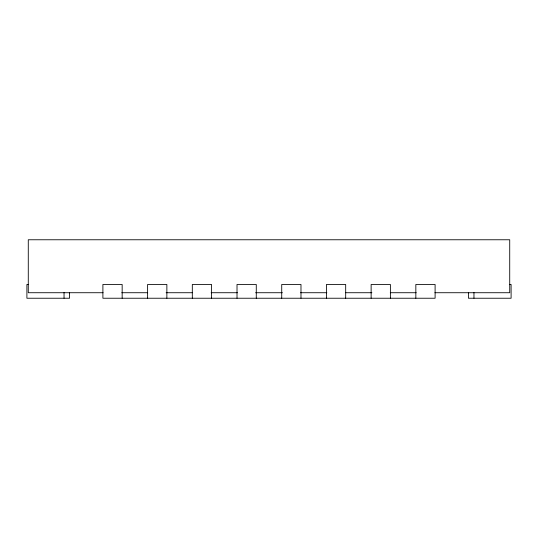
<?xml version="1.0" encoding="UTF-8"?>
<svg xmlns="http://www.w3.org/2000/svg" width="538" height="538" viewBox="0 0 538 538"><rect width="100%" height="100%" fill="white"/><g stroke="black" fill="none" stroke-linecap="round" stroke-linejoin="round"><path stroke-width="0.81" d="M28.548 284.474L26.9 284.474L26.9 298.234L69.543 298.234L69.543 292.564M509.452 284.474L511.1 284.474L511.1 298.234L468.457 298.234L468.457 292.564M103.088 292.726L28.279 292.726L28.279 239.766L509.721 239.766L509.721 292.726L434.912 292.726M121.776 292.726L147.708 292.726M166.114 292.726L192.315 292.726M211.152 292.726L237.44 292.726M255.617 292.726L282.383 292.726M300.56 292.726L326.848 292.726M345.685 292.726L371.886 292.726M390.292 292.726L416.224 292.726M473.958 292.564L473.958 298.234M415.84 298.234L415.84 284.474L435.101 284.474L435.101 298.234L102.899 298.234L102.899 284.474L122.16 284.474L122.16 298.234M390.393 298.234L390.393 284.474L371.133 284.474L371.133 298.234M345.685 298.234L345.685 284.474L326.431 284.474L326.431 298.234M300.984 298.234L300.984 284.474L281.724 284.474L281.724 298.234M256.276 298.234L256.276 284.474L237.016 284.474L237.016 298.234M211.569 298.234L211.569 284.474L192.315 284.474L192.315 298.234M166.867 298.234L166.867 284.474L147.607 284.474L147.607 298.234M64.042 292.564L64.042 298.234"/></g></svg>
